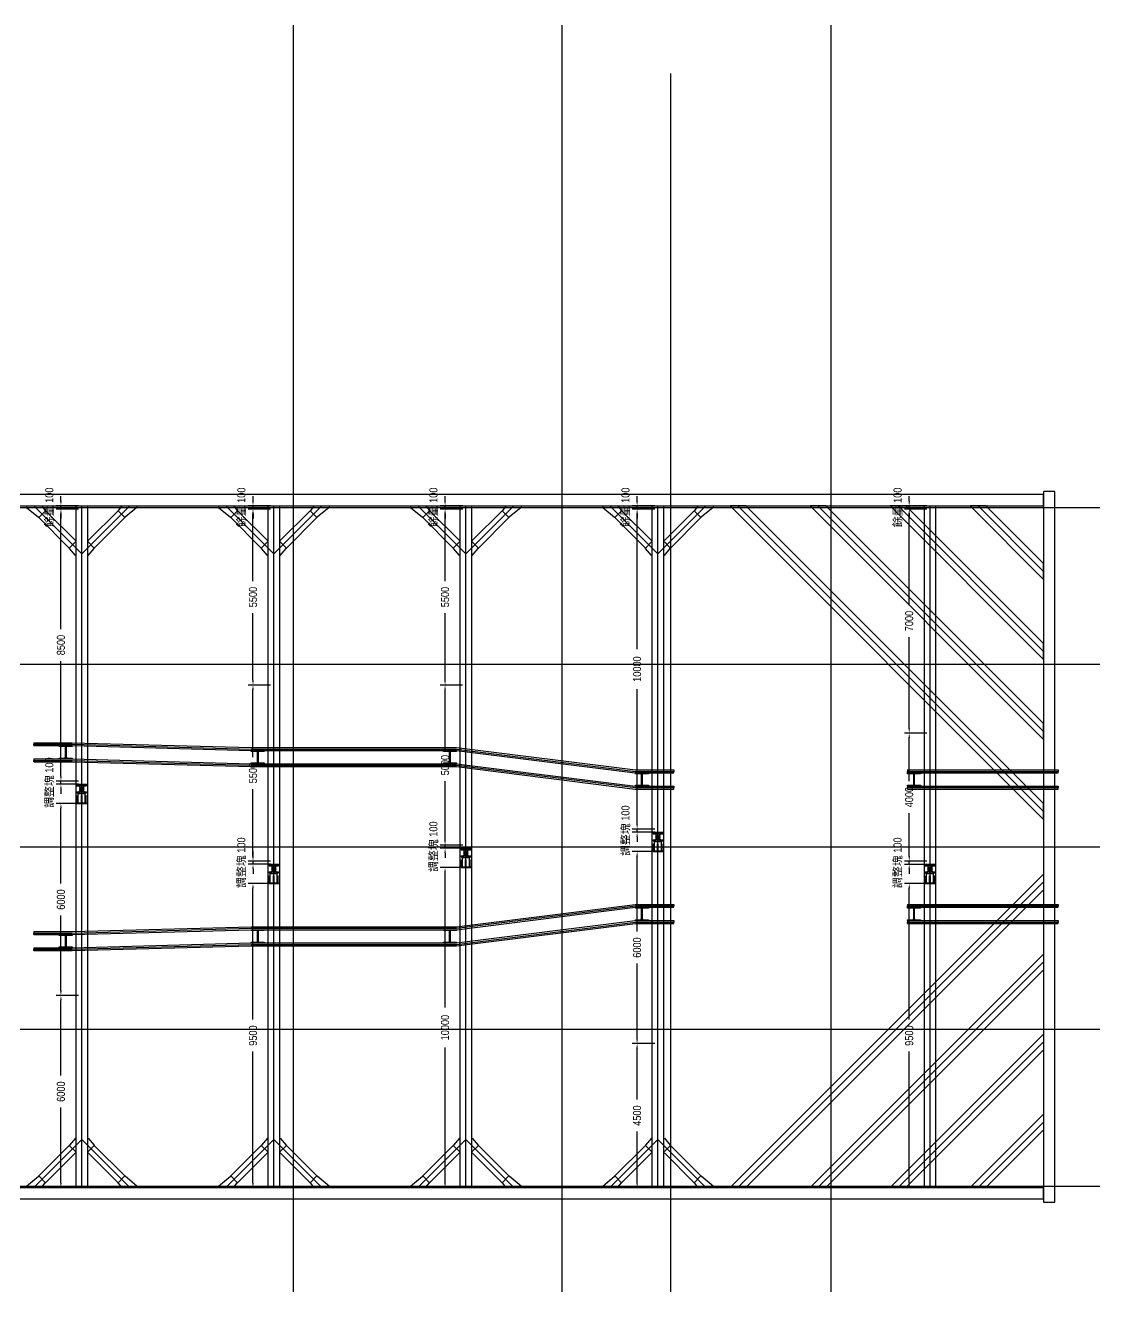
# Model space of a CAD drawing. Header units: millimetres. Extents: x 330756 to 435588, y -728096 to -688536.
# Drawn here: x 402026 to 435588, y -728096 to -688536 of the extents above; entities that cross this region are included whole.
import ezdxf

# ---------------------------------------------------------------- set-up
doc = ezdxf.new("R2010")
doc.units = ezdxf.units.MM
for name, color, linetype in [('!T1 (站體)_角撐', 7, 'Continuous'), ('DIM-軸線U', 7, 'Continuous'), ('DIM-軸線X', 7, 'Continuous'), ('ES-C250x90', 7, 'Continuous'), ('ES-LH350x350', 7, 'Continuous'), ('ES-中間樁NO', 7, 'Continuous'), ('ES-圍令L1H350x350', 7, 'Continuous'), ('ES-大斜撐_支撐350x350', 7, 'Continuous'), ('SD_RESULT_SUPPORT', 7, 'Continuous')]:
    doc.layers.add(name, color=color, linetype=linetype)
doc.styles.add('OpenSansCondensed-Light', font='OpenSansCondensed-Light.ttf')
doc.dimstyles.new('SUPPORT_SEGMENT', dxfattribs={"dimtxt": 250, "dimasz": 150, "dimexe": 150, "dimexo": 100, "dimgap": 75, "dimtad": 1, "dimdec": 0, "dimcen": 2.5, "dimazin": 3, "dimtfac": 1, "dimtmove": 0, "dimatfit": 3})

# ---------------------------------------------------------------- blocks, each defined once
blk = doc.blocks.new('_CLOSEDFILLED')
at = {"color": 0, "linetype": 'BYBLOCK'}
blk.add_solid([(-1, 0.16), (0, 0), (-1, -0.16)], dxfattribs=at)
blk = doc.blocks.new('*D11')
for p, q in [((403688, -718846), (402988, -718846)), ((403138, -721346), (403138, -718996)), ((403138, -724696), (403138, -722346)), ((403688, -724846), (402988, -724846))]:
    blk.add_line(p, q)
at = {"layer": 'Defpoints'}
for p in [(403788, -718846), (403138, -724846), (403788, -724846)]:
    blk.add_point(p, dxfattribs=at)
at = {"layer": 'SD_RESULT_SUPPORT', "xscale": 150, "yscale": 150}
for p, rotation in [((403138, -718846), 89.99999999999562), ((403138, -724846), -90.00000000000439)]:
    blk.add_blockref('_CLOSEDFILLED', p, dxfattribs=dict(at, rotation=rotation))
at = {"layer": 'SD_RESULT_SUPPORT', "insert": (403138, -721846), "char_height": 250, "attachment_point": 5, "rotation": 90, "style": 'OpenSansCondensed-Light'}
blk.add_mtext('6000', dxfattribs=at)
blk = doc.blocks.new('*D12')
for p, q in [((403688, -712846), (402988, -712846)), ((403138, -715346), (403138, -712996)), ((403138, -718696), (403138, -716346)), ((403688, -718846), (402988, -718846))]:
    blk.add_line(p, q)
at = {"layer": 'Defpoints'}
for p in [(403788, -712846), (403138, -718846), (403788, -718846)]:
    blk.add_point(p, dxfattribs=at)
at = {"layer": 'SD_RESULT_SUPPORT', "xscale": 150, "yscale": 150}
for p, rotation in [((403138, -712846), 89.99999999999562), ((403138, -718846), -90.00000000000439)]:
    blk.add_blockref('_CLOSEDFILLED', p, dxfattribs=dict(at, rotation=rotation))
at = {"layer": 'SD_RESULT_SUPPORT', "insert": (403138, -715846), "char_height": 250, "attachment_point": 5, "rotation": 90, "style": 'OpenSansCondensed-Light'}
blk.add_mtext('6000', dxfattribs=at)
blk = doc.blocks.new('SUPPORT_JACK')
for p, q in [((25, 150), (0, 150)), ((0, 150), (0, -150)), ((25, 150), (25, -150)), ((25, 135), (245, 135)), ((25, 110), (320, 110)), ((25, 12.5), (245, 12.5)), ((245, 135), (245, 110)), ((245, 12.5), (245, -12.5)), ((310, 110), (310, -110)), ((320, 110), (320, -110)), ((320, 75), (385, 75)), ((325, 75), (325, -75)), ((367.5, 150), (337.5, 150)), ((337.5, 150), (337.5, 75)), ((367.5, 150), (367.5, 75)), ((380, 75), (380, -75)), ((385, 75), (385, -75)), ((385, 55), (395, 55)), ((408, 75), (395, 55)), ((395, 55), (395, -55)), ((421, 55), (408, 75)), ((408, 75), (408, -75)), ((434, 75), (421, 55)), ((421, 55), (421, -55)), ((447, 55), (434, 75)), ((434, 75), (434, -75)), ((460, 75), (447, 55)), ((447, 55), (447, -55)), ((473, 55), (460, 75)), ((460, 75), (460, -75)), ((486, 75), (473, 55)), ((473, 55), (473, -55)), ((499, 55), (486, 75)), ((486, 75), (486, -75)), ((512, 75), (499, 55)), ((499, 55), (499, -55)), ((525, 55), (512, 75)), ((512, 75), (512, -75)), ((525, 55), (575, 55)), ((525, 55), (525, -55)), ((550, 150), (550, 55)), ((575, 150), (550, 150)), ((550, 10), (550, -10)), ((550, 10), (575, 10)), ((575, 150), (575, -150)), ((600, 150), (575, 150)), ((600, 150), (600, -150)), ((0, -150), (25, -150)), ((25, -12.5), (245, -12.5)), ((25, -110), (320, -110)), ((25, -135), (245, -135)), ((245, -110), (245, -135)), ((320, -75), (385, -75)), ((337.5, -75), (337.5, -150)), ((367.5, -150), (337.5, -150)), ((367.5, -75), (367.5, -150)), ((385, -55), (395, -55)), ((395, -55), (408, -75)), ((408, -75), (421, -55)), ((421, -55), (434, -75)), ((434, -75), (447, -55)), ((447, -55), (460, -75)), ((460, -75), (473, -55)), ((473, -55), (486, -75)), ((486, -75), (499, -55)), ((499, -55), (512, -75)), ((512, -75), (525, -55)), ((525, -55), (575, -55)), ((550, -10), (575, -10)), ((550, -55), (550, -150)), ((600, -150), (550, -150))]:
    blk.add_line(p, q)
blk.add_circle((352.5, 0), 10)
blk = doc.blocks.new('*D14')
for p, q in [((403688, -703646), (402988, -703646)), ((403138, -707396), (403138, -703796)), ((403138, -711996), (403138, -708396)), ((403688, -712146), (402988, -712146))]:
    blk.add_line(p, q)
at = {"layer": 'Defpoints'}
for p in [(403788, -703646), (403138, -712146), (403788, -712146)]:
    blk.add_point(p, dxfattribs=at)
at = {"layer": 'SD_RESULT_SUPPORT', "xscale": 150, "yscale": 150}
for p, rotation in [((403138, -703646), 89.99999999999562), ((403138, -712146), -90.00000000000439)]:
    blk.add_blockref('_CLOSEDFILLED', p, dxfattribs=dict(at, rotation=rotation))
at = {"layer": 'SD_RESULT_SUPPORT', "insert": (403138, -707896), "char_height": 250, "attachment_point": 5, "rotation": 90, "style": 'OpenSansCondensed-Light'}
blk.add_mtext('8500', dxfattribs=at)
blk = doc.blocks.new('*D16')
for p, q in [((409688, -715346), (408988, -715346)), ((409138, -719596), (409138, -715496)), ((409138, -724696), (409138, -720596)), ((409688, -724846), (408988, -724846))]:
    blk.add_line(p, q)
at = {"layer": 'Defpoints'}
for p in [(409788, -715346), (409138, -724846), (409788, -724846)]:
    blk.add_point(p, dxfattribs=at)
at = {"layer": 'SD_RESULT_SUPPORT', "xscale": 150, "yscale": 150}
for p, rotation in [((409138, -715346), 90.00000000001064), ((409138, -724846), -89.99999999998937)]:
    blk.add_blockref('_CLOSEDFILLED', p, dxfattribs=dict(at, rotation=rotation))
at = {"layer": 'SD_RESULT_SUPPORT', "insert": (409138, -720096), "char_height": 250, "attachment_point": 5, "rotation": 90, "style": 'OpenSansCondensed-Light'}
blk.add_mtext('9500', dxfattribs=at)
blk = doc.blocks.new('*D18')
for p, q in [((409688, -709146), (408988, -709146)), ((409138, -711396), (409138, -709296)), ((409138, -714496), (409138, -712396)), ((409688, -714646), (408988, -714646))]:
    blk.add_line(p, q)
at = {"layer": 'Defpoints'}
for p in [(409788, -709146), (409138, -714646), (409788, -714646)]:
    blk.add_point(p, dxfattribs=at)
at = {"layer": 'SD_RESULT_SUPPORT', "xscale": 150, "yscale": 150}
for p, rotation in [((409138, -709146), 90.00000000001064), ((409138, -714646), -89.99999999998937)]:
    blk.add_blockref('_CLOSEDFILLED', p, dxfattribs=dict(at, rotation=rotation))
at = {"layer": 'SD_RESULT_SUPPORT', "insert": (409138, -711896), "char_height": 250, "attachment_point": 5, "rotation": 90, "style": 'OpenSansCondensed-Light'}
blk.add_mtext('5500', dxfattribs=at)
blk = doc.blocks.new('*D19')
for p, q in [((409688, -703646), (408988, -703646)), ((409138, -705896), (409138, -703796)), ((409138, -708996), (409138, -706896)), ((409688, -709146), (408988, -709146))]:
    blk.add_line(p, q)
at = {"layer": 'Defpoints'}
for p in [(409788, -703646), (409138, -709146), (409788, -709146)]:
    blk.add_point(p, dxfattribs=at)
at = {"layer": 'SD_RESULT_SUPPORT', "xscale": 150, "yscale": 150}
for p, rotation in [((409138, -703646), 90.00000000001064), ((409138, -709146), -89.99999999998937)]:
    blk.add_blockref('_CLOSEDFILLED', p, dxfattribs=dict(at, rotation=rotation))
at = {"layer": 'SD_RESULT_SUPPORT', "insert": (409138, -706396), "char_height": 250, "attachment_point": 5, "rotation": 90, "style": 'OpenSansCondensed-Light'}
blk.add_mtext('5500', dxfattribs=at)
blk = doc.blocks.new('*D21')
for p, q in [((415688, -714846), (414988, -714846)), ((415138, -719221), (415138, -714996)), ((415138, -724696), (415138, -720471)), ((415688, -724846), (414988, -724846))]:
    blk.add_line(p, q)
at = {"layer": 'Defpoints'}
for p in [(415788, -714846), (415138, -724846), (415788, -724846)]:
    blk.add_point(p, dxfattribs=at)
at = {"layer": 'SD_RESULT_SUPPORT', "xscale": 150, "yscale": 150}
for p, rotation in [((415138, -714846), 90.00000000002568), ((415138, -724846), -89.9999999999743)]:
    blk.add_blockref('_CLOSEDFILLED', p, dxfattribs=dict(at, rotation=rotation))
at = {"layer": 'SD_RESULT_SUPPORT', "insert": (415138, -719846), "char_height": 250, "attachment_point": 5, "rotation": 90, "style": 'OpenSansCondensed-Light'}
blk.add_mtext('10000', dxfattribs=at)
blk = doc.blocks.new('*D23')
for p, q in [((415688, -709146), (414988, -709146)), ((415138, -711146), (415138, -709296)), ((415138, -713996), (415138, -712146)), ((415688, -714146), (414988, -714146))]:
    blk.add_line(p, q)
at = {"layer": 'Defpoints'}
for p in [(415788, -709146), (415138, -714146), (415788, -714146)]:
    blk.add_point(p, dxfattribs=at)
at = {"layer": 'SD_RESULT_SUPPORT', "xscale": 150, "yscale": 150}
for p, rotation in [((415138, -709146), 90.00000000002568), ((415138, -714146), -89.9999999999743)]:
    blk.add_blockref('_CLOSEDFILLED', p, dxfattribs=dict(at, rotation=rotation))
at = {"layer": 'SD_RESULT_SUPPORT', "insert": (415138, -711646), "char_height": 250, "attachment_point": 5, "rotation": 90, "style": 'OpenSansCondensed-Light'}
blk.add_mtext('5000', dxfattribs=at)
blk = doc.blocks.new('*D24')
for p, q in [((415688, -703646), (414988, -703646)), ((415138, -705896), (415138, -703796)), ((415138, -708996), (415138, -706896)), ((415688, -709146), (414988, -709146))]:
    blk.add_line(p, q)
at = {"layer": 'Defpoints'}
for p in [(415788, -703646), (415138, -709146), (415788, -709146)]:
    blk.add_point(p, dxfattribs=at)
at = {"layer": 'SD_RESULT_SUPPORT', "xscale": 150, "yscale": 150}
for p, rotation in [((415138, -703646), 90.00000000002568), ((415138, -709146), -89.9999999999743)]:
    blk.add_blockref('_CLOSEDFILLED', p, dxfattribs=dict(at, rotation=rotation))
at = {"layer": 'SD_RESULT_SUPPORT', "insert": (415138, -706396), "char_height": 250, "attachment_point": 5, "rotation": 90, "style": 'OpenSansCondensed-Light'}
blk.add_mtext('5500', dxfattribs=at)
blk = doc.blocks.new('*D26')
for p, q in [((421688, -720346), (420988, -720346)), ((421138, -722096), (421138, -720496)), ((421138, -724696), (421138, -723096)), ((421688, -724846), (420988, -724846))]:
    blk.add_line(p, q)
at = {"layer": 'Defpoints'}
for p in [(421788, -720346), (421138, -724846), (421788, -724846)]:
    blk.add_point(p, dxfattribs=at)
at = {"layer": 'SD_RESULT_SUPPORT', "xscale": 150, "yscale": 150}
for p, rotation in [((421138, -720346), 90.00000000004056), ((421138, -724846), -89.9999999999594)]:
    blk.add_blockref('_CLOSEDFILLED', p, dxfattribs=dict(at, rotation=rotation))
at = {"layer": 'SD_RESULT_SUPPORT', "insert": (421138, -722596), "char_height": 250, "attachment_point": 5, "rotation": 90, "style": 'OpenSansCondensed-Light'}
blk.add_mtext('4500', dxfattribs=at)
blk = doc.blocks.new('*D27')
for p, q in [((421688, -714346), (420988, -714346)), ((421138, -716846), (421138, -714496)), ((421138, -720196), (421138, -717846)), ((421688, -720346), (420988, -720346))]:
    blk.add_line(p, q)
at = {"layer": 'Defpoints'}
for p in [(421788, -714346), (421138, -720346), (421788, -720346)]:
    blk.add_point(p, dxfattribs=at)
at = {"layer": 'SD_RESULT_SUPPORT', "xscale": 150, "yscale": 150}
for p, rotation in [((421138, -714346), 90.00000000004056), ((421138, -720346), -89.9999999999594)]:
    blk.add_blockref('_CLOSEDFILLED', p, dxfattribs=dict(at, rotation=rotation))
at = {"layer": 'SD_RESULT_SUPPORT', "insert": (421138, -717346), "char_height": 250, "attachment_point": 5, "rotation": 90, "style": 'OpenSansCondensed-Light'}
blk.add_mtext('6000', dxfattribs=at)
blk = doc.blocks.new('*D29')
for p, q in [((421688, -703646), (420988, -703646)), ((421138, -708021), (421138, -703796)), ((421138, -713496), (421138, -709271)), ((421688, -713646), (420988, -713646))]:
    blk.add_line(p, q)
at = {"layer": 'Defpoints'}
for p in [(421788, -703646), (421138, -713646), (421788, -713646)]:
    blk.add_point(p, dxfattribs=at)
at = {"layer": 'SD_RESULT_SUPPORT', "xscale": 150, "yscale": 150}
for p, rotation in [((421138, -703646), 90.00000000004056), ((421138, -713646), -89.9999999999594)]:
    blk.add_blockref('_CLOSEDFILLED', p, dxfattribs=dict(at, rotation=rotation))
at = {"layer": 'SD_RESULT_SUPPORT', "insert": (421138, -708646), "char_height": 250, "attachment_point": 5, "rotation": 90, "style": 'OpenSansCondensed-Light'}
blk.add_mtext('10000', dxfattribs=at)
blk = doc.blocks.new('*D31')
for p, q in [((430188, -715346), (429488, -715346)), ((429638, -719596), (429638, -715496)), ((429638, -724696), (429638, -720596)), ((430188, -724846), (429488, -724846))]:
    blk.add_line(p, q)
at = {"layer": 'Defpoints'}
for p in [(430288, -715346), (429638, -724846), (430288, -724846)]:
    blk.add_point(p, dxfattribs=at)
at = {"layer": 'SD_RESULT_SUPPORT', "xscale": 150, "yscale": 150}
for p, rotation in [((429638, -715346), 90.00000000006169), ((429638, -724846), -89.99999999993834)]:
    blk.add_blockref('_CLOSEDFILLED', p, dxfattribs=dict(at, rotation=rotation))
at = {"layer": 'SD_RESULT_SUPPORT', "insert": (429638, -720096), "char_height": 250, "attachment_point": 5, "rotation": 90, "style": 'OpenSansCondensed-Light'}
blk.add_mtext('9500', dxfattribs=at)
blk = doc.blocks.new('*D32')
for p, q in [((429638, -714496), (429638, -714346)), ((430188, -714646), (429488, -714646)), ((430188, -714746), (429488, -714746)), ((429638, -714746), (429638, -714646)), ((429638, -714896), (429638, -715046))]:
    blk.add_line(p, q)
at = {"layer": 'Defpoints'}
for p in [(429638, -714746), (430288, -714646), (430288, -714746)]:
    blk.add_point(p, dxfattribs=at)
at = {"layer": 'SD_RESULT_SUPPORT', "xscale": 150, "yscale": 150}
for p, rotation in [((429638, -714646), -89.99999999993834), ((429638, -714746), 90.00000000006169)]:
    blk.add_blockref('_CLOSEDFILLED', p, dxfattribs=dict(at, rotation=rotation))
at = {"layer": 'SD_RESULT_SUPPORT', "insert": (429288, -714696), "char_height": 250, "attachment_point": 5, "rotation": 90, "style": 'OpenSansCondensed-Light'}
blk.add_mtext('調整塊 100', dxfattribs=at)
blk = doc.blocks.new('*D33')
for p, q in [((430188, -710646), (429488, -710646)), ((429638, -712146), (429638, -710796)), ((429638, -714496), (429638, -713146)), ((430188, -714646), (429488, -714646))]:
    blk.add_line(p, q)
at = {"layer": 'Defpoints'}
for p in [(430288, -710646), (429638, -714646), (430288, -714646)]:
    blk.add_point(p, dxfattribs=at)
at = {"layer": 'SD_RESULT_SUPPORT', "xscale": 150, "yscale": 150}
for p, rotation in [((429638, -710646), 90.00000000006169), ((429638, -714646), -89.99999999993834)]:
    blk.add_blockref('_CLOSEDFILLED', p, dxfattribs=dict(at, rotation=rotation))
at = {"layer": 'SD_RESULT_SUPPORT', "insert": (429638, -712646), "char_height": 250, "attachment_point": 5, "rotation": 90, "style": 'OpenSansCondensed-Light'}
blk.add_mtext('4000', dxfattribs=at)
blk = doc.blocks.new('*D34')
for p, q in [((430188, -703646), (429488, -703646)), ((429638, -706646), (429638, -703796)), ((429638, -710496), (429638, -707646)), ((430188, -710646), (429488, -710646))]:
    blk.add_line(p, q)
at = {"layer": 'Defpoints'}
for p in [(430288, -703646), (429638, -710646), (430288, -710646)]:
    blk.add_point(p, dxfattribs=at)
at = {"layer": 'SD_RESULT_SUPPORT', "xscale": 150, "yscale": 150}
for p, rotation in [((429638, -703646), 90.00000000006169), ((429638, -710646), -89.99999999993834)]:
    blk.add_blockref('_CLOSEDFILLED', p, dxfattribs=dict(at, rotation=rotation))
at = {"layer": 'SD_RESULT_SUPPORT', "insert": (429638, -707146), "char_height": 250, "attachment_point": 5, "rotation": 90, "style": 'OpenSansCondensed-Light'}
blk.add_mtext('7000', dxfattribs=at)
blk = doc.blocks.new('*D35')
for p, q in [((429638, -703396), (429638, -703246)), ((430188, -703546), (429488, -703546)), ((430188, -703646), (429488, -703646)), ((429638, -703646), (429638, -703546)), ((429638, -703796), (429638, -703946))]:
    blk.add_line(p, q)
at = {"layer": 'Defpoints'}
for p in [(429638, -703646), (430288, -703546), (430288, -703646)]:
    blk.add_point(p, dxfattribs=at)
at = {"layer": 'SD_RESULT_SUPPORT', "xscale": 150, "yscale": 150}
for p, rotation in [((429638, -703546), -89.99999999993834), ((429638, -703646), 90.00000000006169)]:
    blk.add_blockref('_CLOSEDFILLED', p, dxfattribs=dict(at, rotation=rotation))
at = {"layer": 'SD_RESULT_SUPPORT', "insert": (429288, -703596), "char_height": 250, "attachment_point": 5, "rotation": 90, "style": 'OpenSansCondensed-Light'}
blk.add_mtext('餘量 100', dxfattribs=at)

msp = doc.modelspace()

# ---------------------------------------------------------------- linework, layer by layer
at = {"layer": '!T1 (站體)_角撐'}
for p, q in [((402063.2, -703557.6), (402063.2, -703545.6)), ((402063.2, -703557.6), (402063.2, -703595.6)), ((402063.2, -703595.6), (402434.7, -703904.1)), ((402288.3, -703545.6), (403788.3, -705045.6)), ((402443.2, -703912.6), (402655.3, -703700.5)), ((402538.2, -703545.6), (402538.2, -703557.6)), ((402538.2, -703557.6), (402646.9, -703692)), ((402646.9, -703692), (402655.3, -703700.5)), ((402655.3, -703700.5), (403588.3, -704633.4)), ((403788.3, -705045.6), (405288.3, -703545.6)), ((404921.2, -703700.5), (403988.3, -704633.4)), ((404929.7, -703692), (404921.2, -703700.5)), ((404921.2, -703700.5), (405133.4, -703912.6)), ((405038.4, -703557.6), (404929.7, -703692)), ((405038.4, -703545.6), (405038.4, -703557.6)), ((405513.4, -703595.6), (405141.9, -703904.1)), ((405513.4, -703557.6), (405513.4, -703545.6)), ((405513.4, -703557.6), (405513.4, -703595.6)), ((408063.2, -703557.6), (408063.2, -703545.6)), ((408063.2, -703557.6), (408063.2, -703595.6)), ((408063.2, -703595.6), (408434.7, -703904.1)), ((408288.3, -703545.6), (409788.3, -705045.6)), ((408443.2, -703912.6), (408655.3, -703700.5)), ((408538.2, -703545.6), (408538.2, -703557.6)), ((408538.2, -703557.6), (408646.9, -703692)), ((408646.9, -703692), (408655.3, -703700.5)), ((408655.3, -703700.5), (409588.3, -704633.4)), ((409788.3, -705045.6), (411288.3, -703545.6)), ((410921.2, -703700.5), (409988.3, -704633.4)), ((410929.7, -703692), (410921.2, -703700.5)), ((410921.2, -703700.5), (411133.4, -703912.6)), ((411038.4, -703557.6), (410929.7, -703692)), ((411038.4, -703545.6), (411038.4, -703557.6)), ((411513.4, -703595.6), (411141.9, -703904.1)), ((411513.4, -703557.6), (411513.4, -703545.6)), ((411513.4, -703557.6), (411513.4, -703595.6)), ((414063.2, -703557.6), (414063.2, -703545.6)), ((414063.2, -703557.6), (414063.2, -703595.6)), ((414063.2, -703595.6), (414434.7, -703904.1)), ((414288.3, -703545.6), (415788.3, -705045.6)), ((414443.2, -703912.6), (414655.3, -703700.5)), ((414538.2, -703545.6), (414538.2, -703557.6)), ((414538.2, -703557.6), (414646.9, -703692)), ((414646.9, -703692), (414655.3, -703700.5)), ((414655.3, -703700.5), (415588.3, -704633.4)), ((415788.3, -705045.6), (417288.3, -703545.6)), ((416921.2, -703700.5), (415988.3, -704633.4)), ((416929.7, -703692), (416921.2, -703700.5)), ((416921.2, -703700.5), (417133.4, -703912.6)), ((417038.4, -703557.6), (416929.7, -703692)), ((417038.4, -703545.6), (417038.4, -703557.6)), ((417513.4, -703595.6), (417141.9, -703904.1)), ((417513.4, -703557.6), (417513.4, -703545.6)), ((417513.4, -703557.6), (417513.4, -703595.6)), ((420063.2, -703557.6), (420063.2, -703545.6)), ((420063.2, -703557.6), (420063.2, -703595.6)), ((420063.2, -703595.6), (420434.7, -703904.1)), ((420288.3, -703545.6), (421788.3, -705045.6)), ((420443.2, -703912.6), (420655.3, -703700.5)), ((420538.2, -703545.6), (420538.2, -703557.6)), ((420538.2, -703557.6), (420646.9, -703692)), ((420646.9, -703692), (420655.3, -703700.5)), ((420655.3, -703700.5), (421588.3, -704633.4)), ((421788.3, -705045.6), (423288.3, -703545.6)), ((422921.2, -703700.5), (421988.3, -704633.4)), ((422929.7, -703692), (422921.2, -703700.5)), ((422921.2, -703700.5), (423133.4, -703912.6)), ((423038.4, -703557.6), (422929.7, -703692)), ((423038.4, -703545.6), (423038.4, -703557.6)), ((423513.4, -703595.6), (423141.9, -703904.1)), ((423513.4, -703557.6), (423513.4, -703545.6)), ((423513.4, -703557.6), (423513.4, -703595.6)), ((402443.2, -703912.6), (402434.7, -703904.1)), ((403396.4, -704865.8), (402443.2, -703912.6)), ((404180.2, -704865.8), (405133.4, -703912.6)), ((405133.4, -703912.6), (405141.9, -703904.1)), ((408443.2, -703912.6), (408434.7, -703904.1)), ((409396.4, -704865.8), (408443.2, -703912.6)), ((410180.2, -704865.8), (411133.4, -703912.6)), ((411133.4, -703912.6), (411141.9, -703904.1)), ((414443.2, -703912.6), (414434.7, -703904.1)), ((415396.4, -704865.8), (414443.2, -703912.6)), ((416180.2, -704865.8), (417133.4, -703912.6)), ((417133.4, -703912.6), (417141.9, -703904.1)), ((420443.2, -703912.6), (420434.7, -703904.1)), ((421396.4, -704865.8), (420443.2, -703912.6)), ((422180.2, -704865.8), (423133.4, -703912.6)), ((423133.4, -703912.6), (423141.9, -703904.1)), ((403396.4, -704865.8), (403588.3, -704673.9)), ((403404.9, -704874.3), (403396.4, -704865.8)), ((403588.3, -705095.1), (403404.9, -704874.3)), ((404180.2, -704865.8), (403988.3, -704673.9)), ((403988.3, -705095.1), (404171.7, -704874.3)), ((404171.7, -704874.3), (404180.2, -704865.8)), ((409396.4, -704865.8), (409588.3, -704673.9)), ((409404.9, -704874.3), (409396.4, -704865.8)), ((409588.3, -705095.1), (409404.9, -704874.3)), ((410180.2, -704865.8), (409988.3, -704673.9)), ((409988.3, -705095.1), (410171.7, -704874.3)), ((410171.7, -704874.3), (410180.2, -704865.8)), ((415396.4, -704865.8), (415588.3, -704673.9)), ((415404.9, -704874.3), (415396.4, -704865.8)), ((415588.3, -705095.1), (415404.9, -704874.3)), ((416180.2, -704865.8), (415988.3, -704673.9)), ((415988.3, -705095.1), (416171.7, -704874.3)), ((416171.7, -704874.3), (416180.2, -704865.8)), ((421396.4, -704865.8), (421588.3, -704673.9)), ((421404.9, -704874.3), (421396.4, -704865.8)), ((421588.3, -705095.1), (421404.9, -704874.3)), ((422180.2, -704865.8), (421988.3, -704673.9)), ((421988.3, -705095.1), (422171.7, -704874.3)), ((422171.7, -704874.3), (422180.2, -704865.8)), ((402288.4, -724845.5), (403788.3, -723345.6)), ((403396.4, -723525.3), (402443.2, -724478.5)), ((403404.9, -723516.9), (403396.4, -723525.3)), ((403396.4, -723525.3), (403588.3, -723717.2)), ((403588.3, -723296), (403404.9, -723516.9)), ((403788.3, -723345.6), (405288.2, -724845.5)), ((403988.3, -723296), (404171.7, -723516.9)), ((404180.2, -723525.3), (403988.3, -723717.2)), ((404171.7, -723516.9), (404180.2, -723525.3)), ((404180.2, -723525.3), (405133.4, -724478.5)), ((408288.4, -724845.5), (409788.3, -723345.6)), ((409396.4, -723525.3), (408443.2, -724478.5)), ((409404.9, -723516.9), (409396.4, -723525.3)), ((409396.4, -723525.3), (409588.3, -723717.2)), ((409588.3, -723296), (409404.9, -723516.9)), ((409788.3, -723345.6), (411288.2, -724845.5)), ((409988.3, -723296), (410171.7, -723516.9)), ((410180.2, -723525.3), (409988.3, -723717.2)), ((410171.7, -723516.9), (410180.2, -723525.3)), ((410180.2, -723525.3), (411133.4, -724478.5)), ((414288.4, -724845.5), (415788.3, -723345.6)), ((415396.4, -723525.3), (414443.2, -724478.5)), ((415404.9, -723516.9), (415396.4, -723525.3)), ((415396.4, -723525.3), (415588.3, -723717.2)), ((415588.3, -723296), (415404.9, -723516.9)), ((415788.3, -723345.6), (417288.2, -724845.5)), ((415988.3, -723296), (416171.7, -723516.9)), ((416180.2, -723525.3), (415988.3, -723717.2)), ((416171.7, -723516.9), (416180.2, -723525.3)), ((416180.2, -723525.3), (417133.4, -724478.5)), ((420288.4, -724845.5), (421788.3, -723345.6)), ((421396.4, -723525.3), (420443.2, -724478.5)), ((421404.9, -723516.9), (421396.4, -723525.3)), ((421396.4, -723525.3), (421588.3, -723717.2)), ((421588.3, -723296), (421404.9, -723516.9)), ((421788.3, -723345.6), (423288.2, -724845.5)), ((421988.3, -723296), (422171.7, -723516.9)), ((422180.2, -723525.3), (421988.3, -723717.2)), ((422171.7, -723516.9), (422180.2, -723525.3)), ((422180.2, -723525.3), (423133.4, -724478.5)), ((402655.3, -724690.7), (403588.3, -723757.7)), ((404921.2, -724690.7), (403988.3, -723757.7)), ((408655.3, -724690.7), (409588.3, -723757.7)), ((410921.2, -724690.7), (409988.3, -723757.7)), ((414655.3, -724690.7), (415588.3, -723757.7)), ((416921.2, -724690.7), (415988.3, -723757.7)), ((420655.3, -724690.7), (421588.3, -723757.7)), ((422921.2, -724690.7), (421988.3, -723757.7)), ((402063.2, -724795.6), (402434.7, -724487)), ((402443.2, -724478.5), (402434.7, -724487)), ((402443.2, -724478.5), (402655.3, -724690.7)), ((402538.2, -724833.6), (402646.9, -724699.1)), ((402646.9, -724699.1), (402655.3, -724690.7)), ((404921.2, -724690.7), (405133.4, -724478.5)), ((404929.7, -724699.1), (404921.2, -724690.7)), ((405038.4, -724833.6), (404929.7, -724699.1)), ((405133.4, -724478.5), (405141.9, -724487)), ((405513.4, -724795.6), (405141.9, -724487)), ((408063.2, -724795.6), (408434.7, -724487)), ((408443.2, -724478.5), (408434.7, -724487)), ((408443.2, -724478.5), (408655.3, -724690.7)), ((408538.2, -724833.6), (408646.9, -724699.1)), ((408646.9, -724699.1), (408655.3, -724690.7)), ((410921.2, -724690.7), (411133.4, -724478.5)), ((410929.7, -724699.1), (410921.2, -724690.7)), ((411038.4, -724833.6), (410929.7, -724699.1)), ((411133.4, -724478.5), (411141.9, -724487)), ((411513.4, -724795.6), (411141.9, -724487)), ((414063.2, -724795.6), (414434.7, -724487)), ((414443.2, -724478.5), (414434.7, -724487)), ((414443.2, -724478.5), (414655.3, -724690.7)), ((414538.2, -724833.6), (414646.9, -724699.1)), ((414646.9, -724699.1), (414655.3, -724690.7)), ((416921.2, -724690.7), (417133.4, -724478.5)), ((416929.7, -724699.1), (416921.2, -724690.7)), ((417038.4, -724833.6), (416929.7, -724699.1)), ((417133.4, -724478.5), (417141.9, -724487)), ((417513.4, -724795.6), (417141.9, -724487)), ((420063.2, -724795.6), (420434.7, -724487)), ((420443.2, -724478.5), (420434.7, -724487)), ((420443.2, -724478.5), (420655.3, -724690.7)), ((420538.2, -724833.6), (420646.9, -724699.1)), ((420646.9, -724699.1), (420655.3, -724690.7)), ((422921.2, -724690.7), (423133.4, -724478.5)), ((422929.7, -724699.1), (422921.2, -724690.7)), ((423038.4, -724833.6), (422929.7, -724699.1)), ((423133.4, -724478.5), (423141.9, -724487)), ((423513.4, -724795.6), (423141.9, -724487)), ((402063.2, -724833.6), (402063.2, -724795.6)), ((402063.2, -724833.6), (402063.2, -724845.6)), ((402538.2, -724845.6), (402538.2, -724833.6)), ((405038.4, -724845.6), (405038.4, -724833.6)), ((405513.4, -724833.6), (405513.4, -724795.6)), ((405513.4, -724833.6), (405513.4, -724845.6)), ((408063.2, -724833.6), (408063.2, -724795.6)), ((408063.2, -724833.6), (408063.2, -724845.6)), ((408538.2, -724845.6), (408538.2, -724833.6)), ((411038.4, -724845.6), (411038.4, -724833.6)), ((411513.4, -724833.6), (411513.4, -724795.6)), ((411513.4, -724833.6), (411513.4, -724845.6)), ((414063.2, -724833.6), (414063.2, -724795.6)), ((414063.2, -724833.6), (414063.2, -724845.6)), ((414538.2, -724845.6), (414538.2, -724833.6)), ((417038.4, -724845.6), (417038.4, -724833.6)), ((417513.4, -724833.6), (417513.4, -724795.6)), ((417513.4, -724833.6), (417513.4, -724845.6)), ((420063.2, -724833.6), (420063.2, -724795.6)), ((420063.2, -724833.6), (420063.2, -724845.6)), ((420538.2, -724845.6), (420538.2, -724833.6)), ((423038.4, -724845.6), (423038.4, -724833.6)), ((423513.4, -724833.6), (423513.4, -724795.6)), ((423513.4, -724833.6), (423513.4, -724845.6))]:
    msp.add_line(p, q, dxfattribs=at)
at = {"layer": 'DIM-軸線U'}
for p, q in [((410388.3, -688535.6), (410388.3, -728095.6)), ((418788.3, -688535.6), (418788.3, -728095.6)), ((427188.3, -688535.6), (427188.3, -728095.6)), ((422188.3, -728095.6), (422188.3, -690035.6))]:
    msp.add_line(p, q, dxfattribs=at)
at = {"layer": 'DIM-軸線X'}
for p, q in [((333259.7, -703595.6), (435588.3, -703595.6)), ((330756.2, -708495.6), (435588.3, -708495.6)), ((330756.2, -714195.6), (435588.3, -714195.6)), ((330756.2, -719895.6), (435588.3, -719895.6)), ((333259.7, -724795.6), (435588.3, -724795.6))]:
    msp.add_line(p, q, dxfattribs=at)
at = {"layer": 'ES-C250x90'}
for p, q in [((402288.3, -710948.6), (402288.3, -710993.6)), ((402288.3, -710948.6), (403492.1, -710948.6)), ((402288.3, -711038.6), (402288.3, -710993.6)), ((402288.3, -710993.6), (403491.5, -710993.6)), ((402288.3, -711038.6), (403490.9, -711038.6)), ((403490.9, -711038.6), (409084.6, -711188.6)), ((403491.5, -710993.6), (409085.2, -711143.6)), ((403492.1, -710948.6), (409085.8, -711098.6)), ((409084.6, -711188.6), (415491.4, -711188.6)), ((409085.2, -711143.6), (415494.2, -711143.6)), ((409085.8, -711098.6), (415497, -711098.6)), ((415491.4, -711188.6), (421080.2, -711888.6)), ((415494.2, -711143.6), (421083, -711843.6)), ((415497, -711098.6), (421085.8, -711798.6)), ((402288.3, -711452.6), (402288.3, -711497.6)), ((402288.3, -711452.6), (403492.1, -711452.6)), ((402288.3, -711542.6), (402288.3, -711497.6)), ((402288.3, -711497.6), (403491.5, -711497.6)), ((402288.3, -711542.6), (403490.9, -711542.6)), ((403490.9, -711542.6), (409084.6, -711692.6)), ((403491.5, -711497.6), (409085.2, -711647.6)), ((403492.1, -711452.6), (409085.8, -711602.6)), ((409085.2, -711647.6), (415494.2, -711647.6)), ((409085.8, -711602.6), (415497, -711602.6)), ((415494.2, -711647.6), (421083, -712347.6)), ((415497, -711602.6), (421085.8, -712302.6)), ((409084.6, -711692.6), (415491.4, -711692.6)), ((415491.4, -711692.6), (421080.2, -712392.6)), ((421080.2, -711888.6), (422288.3, -711888.6)), ((421083, -711843.6), (422288.3, -711843.6)), ((421085.8, -711798.6), (422288.3, -711798.6)), ((422288.3, -711798.6), (422288.3, -711843.6)), ((422288.3, -711888.6), (422288.3, -711843.6)), ((429585.8, -711798.6), (429585.8, -711843.6)), ((429585.8, -711798.6), (434288.3, -711798.6)), ((429585.8, -711888.6), (429585.8, -711843.6)), ((429585.8, -711843.6), (434288.3, -711843.6)), ((429585.8, -711888.6), (434288.3, -711888.6)), ((434288.3, -711798.6), (434288.3, -711843.6)), ((434288.3, -711888.6), (434288.3, -711843.6)), ((421080.2, -712392.6), (422288.3, -712392.6)), ((421083, -712347.6), (422288.3, -712347.6)), ((421085.8, -712302.6), (422288.3, -712302.6)), ((422288.3, -712302.6), (422288.3, -712347.6)), ((422288.3, -712392.6), (422288.3, -712347.6)), ((429585.8, -712302.6), (429585.8, -712347.6)), ((429585.8, -712302.6), (434288.3, -712302.6)), ((429585.8, -712392.6), (429585.8, -712347.6)), ((429585.8, -712347.6), (434288.3, -712347.6)), ((429585.8, -712392.6), (434288.3, -712392.6)), ((434288.3, -712302.6), (434288.3, -712347.6)), ((434288.3, -712392.6), (434288.3, -712347.6)), ((415491.4, -716698.6), (421080.2, -715998.6)), ((421080.2, -715998.6), (422288.3, -715998.6)), ((422288.3, -715998.6), (422288.3, -716043.6)), ((429585.8, -715998.6), (429585.8, -716043.6)), ((429585.8, -715998.6), (434288.3, -715998.6)), ((434288.3, -715998.6), (434288.3, -716043.6)), ((415494.2, -716743.6), (421083, -716043.6)), ((415497, -716788.6), (421085.8, -716088.6)), ((421083, -716043.6), (422288.3, -716043.6)), ((421085.8, -716088.6), (422288.3, -716088.6)), ((422288.3, -716088.6), (422288.3, -716043.6)), ((429585.8, -716088.6), (429585.8, -716043.6)), ((429585.8, -716043.6), (434288.3, -716043.6)), ((429585.8, -716088.6), (434288.3, -716088.6)), ((434288.3, -716088.6), (434288.3, -716043.6)), ((403490.9, -716848.6), (409084.6, -716698.6)), ((403491.5, -716893.6), (409085.2, -716743.6)), ((403492.1, -716938.6), (409085.8, -716788.6)), ((409084.6, -716698.6), (415491.4, -716698.6)), ((409085.2, -716743.6), (415494.2, -716743.6)), ((409085.8, -716788.6), (415497, -716788.6)), ((415491.4, -717202.6), (421080.2, -716502.6)), ((415494.2, -717247.6), (421083, -716547.6)), ((415497, -717292.6), (421085.8, -716592.6)), ((421080.2, -716502.6), (422288.3, -716502.6)), ((421083, -716547.6), (422288.3, -716547.6)), ((421085.8, -716592.6), (422288.3, -716592.6)), ((422288.3, -716502.6), (422288.3, -716547.6)), ((422288.3, -716592.6), (422288.3, -716547.6)), ((429585.8, -716502.6), (429585.8, -716547.6)), ((429585.8, -716502.6), (434288.3, -716502.6)), ((429585.8, -716592.6), (429585.8, -716547.6)), ((429585.8, -716547.6), (434288.3, -716547.6)), ((429585.8, -716592.6), (434288.3, -716592.6)), ((434288.3, -716502.6), (434288.3, -716547.6)), ((434288.3, -716592.6), (434288.3, -716547.6)), ((402288.3, -716848.6), (402288.3, -716893.6)), ((402288.3, -716848.6), (403490.9, -716848.6)), ((402288.3, -716938.6), (402288.3, -716893.6)), ((402288.3, -716893.6), (403491.5, -716893.6)), ((402288.3, -716938.6), (403492.1, -716938.6)), ((403490.9, -717352.6), (409084.6, -717202.6)), ((409084.6, -717202.6), (415491.4, -717202.6)), ((402288.3, -717352.6), (402288.3, -717397.6)), ((402288.3, -717352.6), (403490.9, -717352.6)), ((402288.3, -717442.6), (402288.3, -717397.6)), ((402288.3, -717397.6), (403491.5, -717397.6)), ((402288.3, -717442.6), (403492.1, -717442.6)), ((403491.5, -717397.6), (409085.2, -717247.6)), ((403492.1, -717442.6), (409085.8, -717292.6)), ((409085.2, -717247.6), (415494.2, -717247.6)), ((409085.8, -717292.6), (415497, -717292.6))]:
    msp.add_line(p, q, dxfattribs=at)
at = {"layer": 'ES-LH350x350'}
for p, q in [((403613.3, -724845.6), (403613.3, -703545.6)), ((403613.3, -703545.6), (403963.3, -703545.6)), ((403788.3, -724845.6), (403788.3, -703545.6)), ((403788.3, -724845.5), (403788.3, -703545.6)), ((403963.3, -703545.6), (403963.3, -724845.6)), ((409613.3, -724845.6), (409613.3, -703545.6)), ((409613.3, -703545.6), (409963.3, -703545.6)), ((409788.3, -724845.6), (409788.3, -703545.6)), ((409788.3, -724845.5), (409788.3, -703545.6)), ((409963.3, -703545.6), (409963.3, -724845.6)), ((415613.3, -724845.6), (415613.3, -703545.6)), ((415613.3, -703545.6), (415963.3, -703545.6)), ((415788.3, -724845.6), (415788.3, -703545.6)), ((415788.3, -724845.5), (415788.3, -703545.6)), ((415963.3, -703545.6), (415963.3, -724845.6)), ((421613.3, -724845.6), (421613.3, -703545.6)), ((421613.3, -703545.6), (421963.3, -703545.6)), ((421788.3, -724845.6), (421788.3, -703545.6)), ((421788.3, -724845.5), (421788.3, -703545.6)), ((421963.3, -703545.6), (421963.3, -724845.6)), ((430113.3, -724845.6), (430113.3, -703545.6)), ((430113.3, -703545.6), (430463.3, -703545.6)), ((430288.3, -724845.6), (430288.3, -703545.6)), ((430288.3, -724845.5), (430288.3, -703545.6)), ((430463.3, -703545.6), (430463.3, -724845.6)), ((403963.3, -724845.6), (403613.3, -724845.6)), ((409963.3, -724845.6), (409613.3, -724845.6)), ((415963.3, -724845.6), (415613.3, -724845.6)), ((421963.3, -724845.6), (421613.3, -724845.6)), ((430463.3, -724845.6), (430113.3, -724845.6))]:
    msp.add_line(p, q, dxfattribs=at)
at = {"layer": 'ES-中間樁NO'}
for p, q in [((403085.8, -711066.6), (403085.8, -711038.6)), ((403085.8, -711038.6), (403490.8, -711038.6)), ((403257.3, -711066.6), (403085.8, -711066.6)), ((403279.3, -711088.6), (403257.3, -711066.6)), ((403273, -711465.5), (403303.5, -711025.6)), ((403279.3, -711402.6), (403279.3, -711088.6)), ((403319.3, -711066.6), (403297.3, -711088.6)), ((403297.3, -711088.6), (403297.3, -711402.6)), ((403490.8, -711066.6), (403319.3, -711066.6)), ((403490.8, -711038.6), (403490.8, -711066.6)), ((409085.8, -711216.6), (409085.8, -711188.6)), ((409085.8, -711188.6), (409490.8, -711188.6)), ((409257.3, -711216.6), (409085.8, -711216.6)), ((409279.3, -711238.6), (409257.3, -711216.6)), ((409279.3, -711552.6), (409279.3, -711238.6)), ((409279.4, -711180.6), (409297.2, -711610.6)), ((409319.3, -711216.6), (409297.3, -711238.6)), ((409297.3, -711238.6), (409297.3, -711552.6)), ((409490.8, -711216.6), (409319.3, -711216.6)), ((409490.8, -711188.6), (409490.8, -711216.6)), ((415085.8, -711216.6), (415085.8, -711188.6)), ((415085.8, -711188.6), (415490.8, -711188.6)), ((415257.3, -711216.6), (415085.8, -711216.6)), ((415279.3, -711238.6), (415257.3, -711216.6)), ((415279.3, -711180.5), (415297.3, -711610.7)), ((415279.3, -711552.6), (415279.3, -711238.6)), ((415319.3, -711216.6), (415297.3, -711238.6)), ((415297.3, -711238.6), (415297.3, -711552.6)), ((415490.8, -711216.6), (415319.3, -711216.6)), ((415490.8, -711188.6), (415490.8, -711216.6)), ((403085.8, -711424.6), (403257.3, -711424.6)), ((403085.8, -711452.6), (403085.8, -711424.6)), ((403490.8, -711452.6), (403085.8, -711452.6)), ((403257.3, -711424.6), (403279.3, -711402.6)), ((403297.3, -711402.6), (403319.3, -711424.6)), ((403319.3, -711424.6), (403490.8, -711424.6)), ((403490.8, -711424.6), (403490.8, -711452.6)), ((409085.8, -711574.6), (409257.3, -711574.6)), ((409085.8, -711602.6), (409085.8, -711574.6)), ((409490.8, -711602.6), (409085.8, -711602.6)), ((409257.3, -711574.6), (409279.3, -711552.6)), ((409297.3, -711552.6), (409319.3, -711574.6)), ((409319.3, -711574.6), (409490.8, -711574.6)), ((409490.8, -711574.6), (409490.8, -711602.6)), ((415085.8, -711574.6), (415257.3, -711574.6)), ((415085.8, -711602.6), (415085.8, -711574.6)), ((415490.8, -711602.6), (415085.8, -711602.6)), ((415257.3, -711574.6), (415279.3, -711552.6)), ((415297.3, -711552.6), (415319.3, -711574.6)), ((415319.3, -711574.6), (415490.8, -711574.6)), ((415490.8, -711574.6), (415490.8, -711602.6)), ((421085.8, -711916.6), (421085.8, -711888.6)), ((421085.8, -711888.6), (421490.8, -711888.6)), ((421257.3, -711916.6), (421085.8, -711916.6)), ((421279.3, -711938.6), (421257.3, -711916.6)), ((421272.4, -712316), (421304.2, -711875.1)), ((421279.3, -712252.6), (421279.3, -711938.6)), ((421319.3, -711916.6), (421297.3, -711938.6)), ((421297.3, -711938.6), (421297.3, -712252.6)), ((421490.8, -711916.6), (421319.3, -711916.6)), ((421490.8, -711888.6), (421490.8, -711916.6)), ((429585.8, -711916.6), (429585.8, -711888.6)), ((429585.8, -711888.6), (429990.8, -711888.6)), ((429757.3, -711916.6), (429585.8, -711916.6)), ((429779.3, -711938.6), (429757.3, -711916.6)), ((429779.3, -712252.6), (429779.3, -711938.6)), ((429788.3, -711888.6), (429788.3, -712302.6)), ((429819.3, -711916.6), (429797.3, -711938.6)), ((429797.3, -711938.6), (429797.3, -712252.6)), ((429990.8, -711916.6), (429819.3, -711916.6)), ((429990.8, -711888.6), (429990.8, -711916.6)), ((421085.8, -712274.6), (421257.3, -712274.6)), ((421085.8, -712302.6), (421085.8, -712274.6)), ((421490.8, -712302.6), (421085.8, -712302.6)), ((421257.3, -712274.6), (421279.3, -712252.6)), ((421297.3, -712252.6), (421319.3, -712274.6)), ((421319.3, -712274.6), (421490.8, -712274.6)), ((421490.8, -712274.6), (421490.8, -712302.6)), ((429585.8, -712274.6), (429757.3, -712274.6)), ((429585.8, -712302.6), (429585.8, -712274.6)), ((429990.8, -712302.6), (429585.8, -712302.6)), ((429757.3, -712274.6), (429779.3, -712252.6)), ((429797.3, -712252.6), (429819.3, -712274.6)), ((429819.3, -712274.6), (429990.8, -712274.6)), ((429990.8, -712274.6), (429990.8, -712302.6)), ((421085.8, -716116.6), (421085.8, -716088.6)), ((421085.8, -716088.6), (421490.8, -716088.6)), ((421257.3, -716116.6), (421085.8, -716116.6)), ((421279.3, -716138.6), (421257.3, -716116.6)), ((421279.3, -716452.6), (421279.3, -716138.6)), ((421288.3, -716502.6), (421288.3, -716088.6)), ((421319.3, -716116.6), (421297.3, -716138.6)), ((421297.3, -716138.6), (421297.3, -716452.6)), ((421490.8, -716116.6), (421319.3, -716116.6)), ((421490.8, -716088.6), (421490.8, -716116.6)), ((429585.8, -716116.6), (429585.8, -716088.6)), ((429585.8, -716088.6), (429990.8, -716088.6)), ((429757.3, -716116.6), (429585.8, -716116.6)), ((429779.3, -716138.6), (429757.3, -716116.6)), ((429774.3, -716076.5), (429802.3, -716514.6)), ((429779.3, -716452.6), (429779.3, -716138.6)), ((429819.3, -716116.6), (429797.3, -716138.6)), ((429797.3, -716138.6), (429797.3, -716452.6)), ((429990.8, -716116.6), (429819.3, -716116.6)), ((429990.8, -716088.6), (429990.8, -716116.6)), ((409085.8, -716816.6), (409085.8, -716788.6)), ((409085.8, -716788.6), (409490.8, -716788.6)), ((409257.3, -716816.6), (409085.8, -716816.6)), ((409279.3, -716838.6), (409257.3, -716816.6)), ((409277.2, -716778.7), (409299.4, -717212.4)), ((409319.3, -716816.6), (409297.3, -716838.6)), ((409490.8, -716816.6), (409319.3, -716816.6)), ((409490.8, -716788.6), (409490.8, -716816.6)), ((415085.8, -716816.6), (415085.8, -716788.6)), ((415085.8, -716788.6), (415490.8, -716788.6)), ((415257.3, -716816.6), (415085.8, -716816.6)), ((415279.3, -716838.6), (415257.3, -716816.6)), ((415277, -716778.6), (415299.6, -717212.5)), ((415319.3, -716816.6), (415297.3, -716838.6)), ((415490.8, -716816.6), (415319.3, -716816.6)), ((415490.8, -716788.6), (415490.8, -716816.6)), ((421085.8, -716474.6), (421257.3, -716474.6)), ((421085.8, -716502.6), (421085.8, -716474.6)), ((421490.8, -716502.6), (421085.8, -716502.6)), ((421257.3, -716474.6), (421279.3, -716452.6)), ((421297.3, -716452.6), (421319.3, -716474.6)), ((421319.3, -716474.6), (421490.8, -716474.6)), ((421490.8, -716474.6), (421490.8, -716502.6)), ((429585.8, -716474.6), (429757.3, -716474.6)), ((429585.8, -716502.6), (429585.8, -716474.6)), ((429990.8, -716502.6), (429585.8, -716502.6)), ((429757.3, -716474.6), (429779.3, -716452.6)), ((429797.3, -716452.6), (429819.3, -716474.6)), ((429819.3, -716474.6), (429990.8, -716474.6)), ((429990.8, -716474.6), (429990.8, -716502.6)), ((403085.8, -716966.6), (403085.8, -716938.6)), ((403085.8, -716938.6), (403490.8, -716938.6)), ((403257.3, -716966.6), (403085.8, -716966.6)), ((403279.3, -716988.6), (403257.3, -716966.6)), ((403279.3, -717302.6), (403279.3, -716988.6)), ((403281.7, -716932.5), (403294.9, -717358.7)), ((403319.3, -716966.6), (403297.3, -716988.6)), ((403297.3, -716988.6), (403297.3, -717302.6)), ((403490.8, -716966.6), (403319.3, -716966.6)), ((403490.8, -716938.6), (403490.8, -716966.6)), ((409085.8, -717174.6), (409257.3, -717174.6)), ((409085.8, -717202.6), (409085.8, -717174.6)), ((409490.8, -717202.6), (409085.8, -717202.6)), ((409257.3, -717174.6), (409279.3, -717152.6)), ((409279.3, -717152.6), (409279.3, -716838.6)), ((409297.3, -716838.6), (409297.3, -717152.6)), ((409297.3, -717152.6), (409319.3, -717174.6)), ((409319.3, -717174.6), (409490.8, -717174.6)), ((409490.8, -717174.6), (409490.8, -717202.6)), ((415085.8, -717174.6), (415257.3, -717174.6)), ((415085.8, -717202.6), (415085.8, -717174.6)), ((415490.8, -717202.6), (415085.8, -717202.6)), ((415257.3, -717174.6), (415279.3, -717152.6)), ((415279.3, -717152.6), (415279.3, -716838.6)), ((415297.3, -716838.6), (415297.3, -717152.6)), ((415297.3, -717152.6), (415319.3, -717174.6)), ((415319.3, -717174.6), (415490.8, -717174.6)), ((415490.8, -717174.6), (415490.8, -717202.6)), ((403085.8, -717324.6), (403257.3, -717324.6)), ((403085.8, -717352.6), (403085.8, -717324.6)), ((403490.8, -717352.6), (403085.8, -717352.6)), ((403257.3, -717324.6), (403279.3, -717302.6)), ((403297.3, -717302.6), (403319.3, -717324.6)), ((403319.3, -717324.6), (403490.8, -717324.6)), ((403490.8, -717324.6), (403490.8, -717352.6))]:
    msp.add_line(p, q, dxfattribs=at)
at = {"layer": 'ES-圍令L1H350x350'}
for p, q in [((433838.4, -703195.6), (349335.8, -703195.6)), ((433838.3, -703095.5), (433838.4, -725295.5)), ((434188.3, -703095.6), (433838.4, -703095.5)), ((433838.4, -703095.5), (433838.4, -725295.5)), ((433838.4, -703545.6), (433838.4, -703195.6)), ((434188.4, -703545.5), (434188.3, -703095.6)), ((338238.3, -703545.5), (433838.4, -703545.6)), ((434188.4, -725295.5), (434188.4, -703545.5)), ((338238.3, -724845.5), (433838.4, -724845.5)), ((433838.4, -724845.5), (349335.8, -724845.6)), ((433838.4, -725195.5), (433838.4, -724845.5)), ((338238.3, -725195.5), (433838.4, -725195.5)), ((433838.4, -725295.5), (434188.4, -725295.5))]:
    msp.add_line(p, q, dxfattribs=at)
at = {"layer": 'ES-大斜撐_支撐350x350'}
for p, q in [((424535.8, -703545.6), (424040.6, -703545.6)), ((424040.6, -703545.6), (433838.3, -713343.1)), ((424288.3, -703545.6), (433838.3, -713095.6)), ((424288.3, -703545.6), (433838.4, -713095.6)), ((433838.3, -712848.1), (424535.8, -703545.6)), ((427035.8, -703545.6), (426540.9, -703545.6)), ((426540.9, -703545.6), (433838.3, -710843.1)), ((433838.3, -710595.6), (426788.3, -703545.6)), ((426788.3, -703545.6), (433838.4, -710595.6)), ((433838.3, -710348.1), (427035.8, -703545.6)), ((429535.8, -703545.6), (429040.8, -703545.6)), ((429040.8, -703545.6), (433838.3, -708343.1)), ((433838.3, -708095.6), (429288.3, -703545.6)), ((429288.3, -703545.6), (433838.4, -708095.6)), ((433838.3, -707848.1), (429535.8, -703545.6)), ((432035.6, -703545.6), (431540.6, -703545.6)), ((431540.6, -703545.6), (433838.3, -705843.1)), ((431788.2, -703545.6), (433838.3, -705595.6)), ((433838.3, -705595.6), (431788.2, -703545.7)), ((433838.3, -705348.1), (432035.6, -703545.6)), ((433838.3, -705843.1), (433838.3, -705348.1)), ((433838.3, -708343.1), (433838.3, -707848.1)), ((433838.3, -710843.1), (433838.3, -710348.1)), ((433838.3, -713343.1), (433838.3, -712848.1)), ((424040.6, -724845.6), (433838.3, -715048.1)), ((433838.3, -715048.1), (433838.3, -715543.1)), ((424288.3, -724845.5), (433838.3, -715295.6)), ((424288.3, -724845.5), (433838.4, -715295.6)), ((433838.3, -715543.1), (424535.8, -724845.5)), ((426540.9, -724845.5), (433838.3, -717548.1)), ((433838.3, -717548.1), (433838.3, -718043.1)), ((433838.3, -717795.6), (426788.3, -724845.5)), ((426788.3, -724845.5), (433838.4, -717795.6)), ((433838.3, -718043.1), (427035.8, -724845.5)), ((429040.8, -724845.5), (433838.3, -720048.1)), ((433838.3, -720295.6), (429288.3, -724845.5)), ((429288.3, -724845.5), (433838.4, -720295.6)), ((433838.3, -720048.1), (433838.3, -720543.1)), ((433838.3, -720543.1), (429535.8, -724845.5)), ((431540.6, -724845.5), (433838.3, -722548.1)), ((433838.3, -722548.1), (433838.3, -723043.1)), ((433838.3, -722795.6), (431788.2, -724845.4)), ((431788.2, -724845.5), (433838.4, -722795.6)), ((433838.3, -723043.1), (432035.6, -724845.5)), ((424535.8, -724845.5), (424040.6, -724845.6)), ((427035.8, -724845.5), (426540.9, -724845.5)), ((429535.8, -724845.5), (429040.8, -724845.5)), ((432035.6, -724845.5), (431540.6, -724845.5))]:
    msp.add_line(p, q, dxfattribs=at)

# ---------------------------------------------------------------- block references
at = {"layer": 'SD_RESULT_SUPPORT'}
for p, rotation in [((403788.3, -712845.5), 89.99999999999562), ((421788.3, -714345.5), 90.00000000004056), ((415788.3, -714845.5), 90.00000000002568), ((409788.3, -715345.5), 90.00000000001064), ((430288.3, -715345.5), 90.00000000006169)]:
    msp.add_blockref('SUPPORT_JACK', p, dxfattribs=dict(at, rotation=rotation))

# ---------------------------------------------------------------- dimensions: what is measured, and where the dimension line sits
for base, p1, p2, text in [((403138.3, -703645.5), (403788.3, -703645.5), (403788.3, -703545.5), '餘量 <>'), ((409138.3, -703645.5), (409788.3, -703645.5), (409788.3, -703545.5), '餘量 <>'), ((415138.3, -703645.5), (415788.3, -703645.5), (415788.3, -703545.5), '餘量 <>'), ((421138.3, -703645.5), (421788.3, -703645.5), (421788.3, -703545.5), '餘量 <>'), ((403138.3, -712245.5), (403788.3, -712245.5), (403788.3, -712145.5), '調整塊 <>'), ((421138.3, -713745.5), (421788.3, -713745.5), (421788.3, -713645.5), '調整塊 <>'), ((415138.3, -714245.5), (415788.3, -714245.5), (415788.3, -714145.5), '調整塊 <>'), ((409138.3, -714745.5), (409788.3, -714745.5), (409788.3, -714645.5), '調整塊 <>')]:
    msp.add_linear_dim(base=base, p1=p1, p2=p2, angle=90, text=text, dimstyle='SUPPORT_SEGMENT', dxfattribs=at).render()
for base, p1, p2, text, picture, middle in [((429638.3, -703645.5), (430288.3, -703645.5), (430288.3, -703545.5), '餘量 <>', '*D35', (429288.3, -703595.5)), ((429638.3, -714745.5), (430288.3, -714745.5), (430288.3, -714645.5), '調整塊 <>', '*D32', (429288.3, -714695.5))]:
    dim = msp.add_linear_dim(base=base, p1=p1, p2=p2, angle=90, text=text, dimstyle='SUPPORT_SEGMENT', dxfattribs=at)
    dim.commit()
    dim.dimension.update_dxf_attribs({"geometry": picture, "text_midpoint": middle})
for base, p1, p2, picture, middle in [((403138.3, -712145.5), (403788.3, -712145.5), (403788.3, -703645.5), '*D14', (403138.3, -707895.5)), ((409138.3, -709145.5), (409788.3, -709145.5), (409788.3, -703645.5), '*D19', (409138.3, -706395.5)), ((415138.3, -709145.5), (415788.3, -709145.5), (415788.3, -703645.5), '*D24', (415138.3, -706395.5)), ((421138.3, -713645.5), (421788.3, -713645.5), (421788.3, -703645.5), '*D29', (421138.3, -708645.5)), ((429638.3, -710645.5), (430288.3, -710645.5), (430288.3, -703645.5), '*D34', (429638.3, -707145.5)), ((409138.3, -714645.5), (409788.3, -714645.5), (409788.3, -709145.5), '*D18', (409138.3, -711895.5)), ((415138.3, -714145.5), (415788.3, -714145.5), (415788.3, -709145.5), '*D23', (415138.3, -711645.5)), ((429638.3, -714645.5), (430288.3, -714645.5), (430288.3, -710645.5), '*D33', (429638.3, -712645.5)), ((403138.3, -718845.5), (403788.3, -718845.5), (403788.3, -712845.5), '*D12', (403138.3, -715845.5)), ((421138.3, -720345.5), (421788.3, -720345.5), (421788.3, -714345.5), '*D27', (421138.3, -717345.5)), ((415138.3, -724845.5), (415788.3, -724845.5), (415788.3, -714845.5), '*D21', (415138.3, -719845.5)), ((409138.3, -724845.5), (409788.3, -724845.5), (409788.3, -715345.5), '*D16', (409138.3, -720095.5)), ((429638.3, -724845.5), (430288.3, -724845.5), (430288.3, -715345.5), '*D31', (429638.3, -720095.5)), ((403138.3, -724845.5), (403788.3, -724845.5), (403788.3, -718845.5), '*D11', (403138.3, -721845.5)), ((421138.3, -724845.5), (421788.3, -724845.5), (421788.3, -720345.5), '*D26', (421138.3, -722595.5))]:
    dim = msp.add_linear_dim(base=base, p1=p1, p2=p2, angle=90, dimstyle='SUPPORT_SEGMENT', dxfattribs=at)
    dim.commit()
    dim.dimension.update_dxf_attribs({"geometry": picture, "text_midpoint": middle})

doc.saveas('drawing.dxf')
